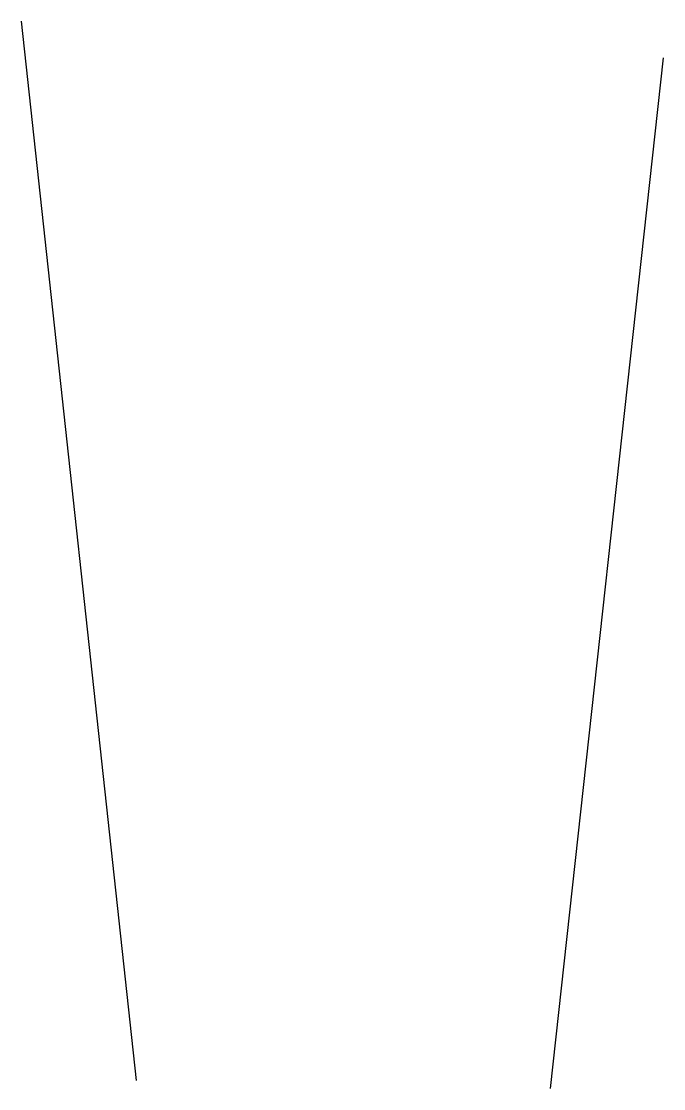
# Model space of a CAD drawing. Header units: millimetres. Extents: x -46 to 24, y -196 to -80.
import ezdxf

# ---------------------------------------------------------------- set-up
doc = ezdxf.new("R2010")
doc.units = ezdxf.units.MM
doc.layers.get('0').update_dxf_attribs({"true_color": 0xa2f99f})

msp = doc.modelspace()

# ---------------------------------------------------------------- linework, layer by layer
for p, q in [((-33.38, -195.54), (-45.88, -80.39)), ((11.6, -196.44), (23.91, -84.36))]:
    msp.add_line(p, q)

doc.saveas('drawing.dxf')
